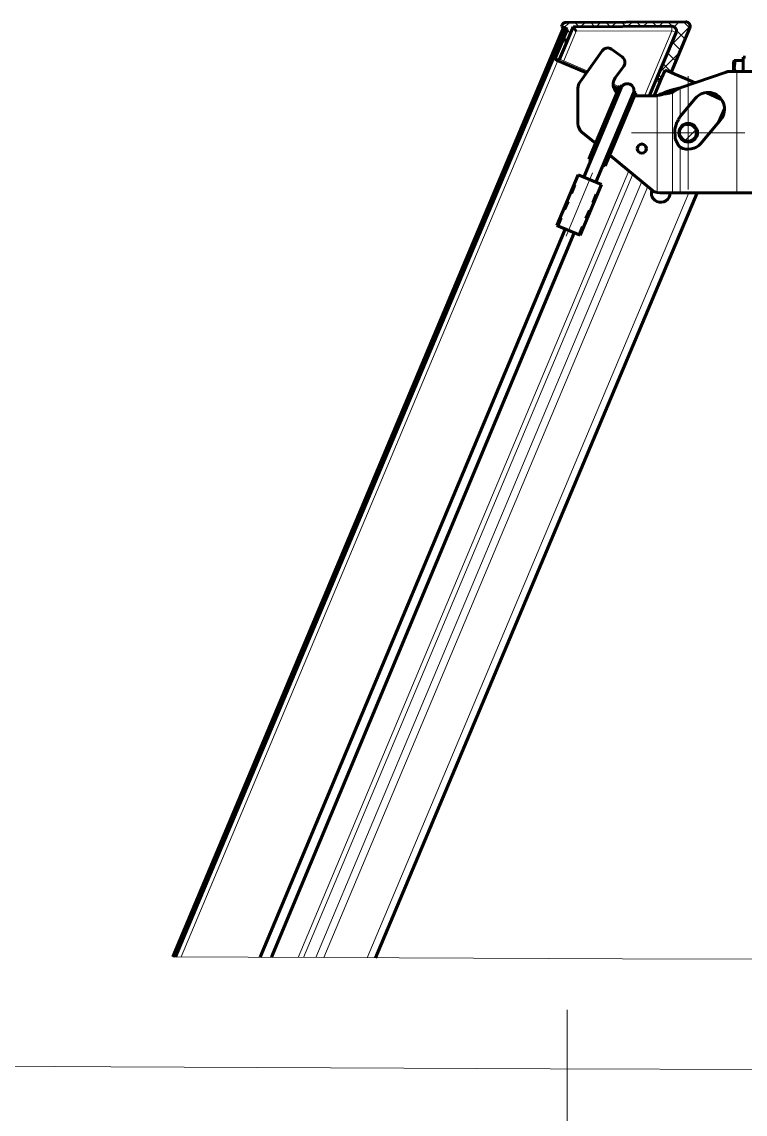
# Model space of a CAD drawing. Header units: millimetres. Extents: x 0 to 594, y 0 to 420.
# Drawn here: x 119.28 to 152.1, y 340.67 to 390.22 of the extents above; entities that cross this region are included whole.
import ezdxf

# ---------------------------------------------------------------- set-up
doc = ezdxf.new("R2010")
doc.units = ezdxf.units.MM
for name, pattern in [('K5LT_AXLED', [19.5, 15, -1.5, 1.5, -1.5]), ('K5LT_BASIC', [0]), ('K5LT_THIN', [0]), ('K5LT_THIN_INCLUDED_TO_HATCHING', [0])]:
    doc.linetypes.add(name, pattern=pattern)
doc.layers.add('LAYER', color=7, linetype='Continuous')
doc.layers.add('Системный слой', color=7, linetype='Continuous')

# ---------------------------------------------------------------- blocks, each defined once
blk = doc.blocks.new('U0')
at = {"layer": 'Системный слой', "color": 30, "linetype": 'K5LT_AXLED', "lineweight": 18, "true_color": 0xff8000}
for p, q in [((144.031, 345.399), (144.031, 342.727)), ((144.031, 342.727), (144.031, 174.657))]:
    blk.add_line(p, q, dxfattribs=at)
blk = doc.blocks.new('U132')
at = {"layer": 'Системный слой', "color": 5, "linetype": 'K5LT_BASIC', "lineweight": 60, "true_color": 0x0000ff}
for start, end in [(0, 180), (180, 0)]:
    blk.add_arc((149.515, 385.192), 0.4, start, end, dxfattribs=at)
blk = doc.blocks.new('U133')
at = {"layer": 'Системный слой', "color": 5, "linetype": 'K5LT_BASIC', "lineweight": 60, "true_color": 0x0000ff}
for start, end in [(0, 180), (180, 0)]:
    blk.add_arc((147.412, 384.472), 0.2, start, end, dxfattribs=at)
blk = doc.blocks.new('U134')
at = {"layer": 'Системный слой', "color": 5, "linetype": 'K5LT_BASIC', "lineweight": 60, "true_color": 0x0000ff}
for start, end in [(0, 180), (180, 0)]:
    blk.add_arc((149.515, 385.192), 0.425, start, end, dxfattribs=at)
blk = doc.blocks.new('U135')
at = {"layer": 'Системный слой', "color": 5, "linetype": 'K5LT_BASIC', "lineweight": 60, "true_color": 0x0000ff}
for p, q in [((151.641, 388.472), (151.604, 388.124)), ((151.604, 388.124), (151.641, 387.972))]:
    blk.add_line(p, q, dxfattribs=at)
blk = doc.blocks.new('U136')
at = {"layer": 'Системный слой', "color": 5, "linetype": 'K5LT_BASIC', "lineweight": 60, "true_color": 0x0000ff}
for p, q in [((148.177, 386.903), (148.17, 386.899)), ((148.187, 386.908), (148.177, 386.903)), ((148.192, 386.91), (148.187, 386.908)), ((148.194, 386.911), (148.192, 386.91)), ((148.196, 386.912), (148.194, 386.911)), ((148.204, 386.916), (148.196, 386.912)), ((148.196, 386.912), (148.196, 386.912)), ((148.213, 386.921), (148.204, 386.916)), ((148.218, 386.923), (148.213, 386.921)), ((148.22, 386.924), (148.218, 386.923)), ((148.222, 386.925), (148.22, 386.924)), ((148.23, 386.929), (148.222, 386.925)), ((148.222, 386.925), (148.222, 386.925)), ((148.239, 386.934), (148.23, 386.929)), ((148.244, 386.936), (148.239, 386.934)), ((148.246, 386.938), (148.244, 386.936)), ((148.247, 386.938), (148.246, 386.938)), ((148.248, 386.938), (148.247, 386.938)), ((148.273, 386.952), (148.248, 386.938))]:
    blk.add_line(p, q, dxfattribs=at)
blk = doc.blocks.new('U137')
at = {"layer": 'Системный слой', "color": 5, "linetype": 'K5LT_BASIC', "lineweight": 60, "true_color": 0x0000ff}
for start, end in [(0, 180), (180, 0)]:
    blk.add_arc((147.412, 384.472), 0.21, start, end, dxfattribs=at)
blk = doc.blocks.new('U138')
at = {"layer": 'Системный слой', "color": 5, "linetype": 'K5LT_BASIC', "lineweight": 60, "true_color": 0x0000ff}
for p, q in [((148.476, 387.032), (148.461, 387.025)), ((148.491, 387.039), (148.476, 387.032)), ((148.499, 387.042), (148.491, 387.039)), ((148.503, 387.044), (148.499, 387.042)), ((148.505, 387.045), (148.503, 387.044)), ((148.506, 387.045), (148.505, 387.045)), ((148.524, 387.052), (148.506, 387.045)), ((148.542, 387.059), (148.524, 387.052)), ((148.551, 387.063), (148.542, 387.059)), ((148.555, 387.064), (148.551, 387.063)), ((148.558, 387.065), (148.555, 387.064)), ((148.559, 387.066), (148.558, 387.065)), ((148.579, 387.073), (148.559, 387.066)), ((148.599, 387.08), (148.579, 387.073)), ((148.609, 387.083), (148.599, 387.08)), ((148.614, 387.085), (148.609, 387.083)), ((148.617, 387.086), (148.614, 387.085)), ((148.618, 387.086), (148.617, 387.086)), ((148.64, 387.093), (148.618, 387.086)), ((148.662, 387.1), (148.64, 387.093)), ((148.673, 387.103), (148.662, 387.1)), ((148.679, 387.105), (148.673, 387.103)), ((148.682, 387.106), (148.679, 387.105)), ((148.683, 387.106), (148.682, 387.106)), ((148.707, 387.114), (148.683, 387.106)), ((148.731, 387.121), (148.707, 387.114)), ((148.743, 387.124), (148.731, 387.121)), ((148.749, 387.126), (148.743, 387.124)), ((148.752, 387.127), (148.749, 387.126)), ((148.753, 387.127), (148.752, 387.127)), ((148.779, 387.134), (148.753, 387.127)), ((148.804, 387.141), (148.779, 387.134)), ((148.817, 387.144), (148.804, 387.141)), ((148.823, 387.146), (148.817, 387.144)), ((148.826, 387.147), (148.823, 387.146)), ((148.828, 387.147), (148.826, 387.147)), ((148.854, 387.154), (148.828, 387.147)), ((148.881, 387.161), (148.854, 387.154)), ((148.894, 387.165), (148.881, 387.161)), ((148.901, 387.167), (148.894, 387.165)), ((148.904, 387.167), (148.901, 387.167)), ((148.906, 387.168), (148.904, 387.167)), ((148.933, 387.175), (148.906, 387.168)), ((148.96, 387.182), (148.933, 387.175)), ((148.974, 387.185), (148.96, 387.182)), ((148.981, 387.187), (148.974, 387.185)), ((148.985, 387.188), (148.981, 387.187)), ((148.987, 387.188), (148.985, 387.188)), ((149.013, 387.195), (148.987, 387.188)), ((149.042, 387.202), (149.013, 387.195)), ((149.057, 387.206), (149.042, 387.202)), ((149.064, 387.207), (149.057, 387.206)), ((149.068, 387.208), (149.064, 387.207)), ((149.069, 387.209), (149.068, 387.208)), ((149.09, 387.214), (149.069, 387.209)), ((149.112, 387.219), (149.09, 387.214)), ((149.154, 387.229), (149.112, 387.219))]:
    blk.add_line(p, q, dxfattribs=at)
blk = doc.blocks.new('U139')
at = {"layer": 'Системный слой', "color": 5, "linetype": 'K5LT_BASIC', "lineweight": 60, "true_color": 0x0000ff}
for p, q in [((149.014, 385.688), (149.006, 385.672)), ((149.025, 385.706), (149.014, 385.688)), ((149.03, 385.715), (149.025, 385.706)), ((149.032, 385.72), (149.03, 385.715)), ((149.034, 385.722), (149.032, 385.72)), ((149.043, 385.739), (149.034, 385.723)), ((149.034, 385.723), (149.034, 385.722)), ((149.053, 385.758), (149.043, 385.739)), ((149.059, 385.767), (149.053, 385.758)), ((149.061, 385.772), (149.059, 385.767)), ((149.063, 385.774), (149.061, 385.772)), ((149.072, 385.789), (149.063, 385.775)), ((149.063, 385.775), (149.063, 385.774)), ((149.083, 385.809), (149.072, 385.789)), ((149.088, 385.818), (149.083, 385.809)), ((149.091, 385.823), (149.088, 385.818)), ((149.092, 385.826), (149.091, 385.823)), ((149.093, 385.827), (149.092, 385.826)), ((149.108, 385.852), (149.093, 385.827)), ((149.154, 385.931), (149.108, 385.852))]:
    blk.add_line(p, q, dxfattribs=at)
blk = doc.blocks.new('U140')
at = {"layer": 'Системный слой', "color": 5, "linetype": 'K5LT_BASIC', "lineweight": 60, "true_color": 0x0000ff}
for p, q in [((148.241, 386.903), (148.226, 386.899)), ((148.26, 386.908), (148.241, 386.903)), ((148.269, 386.91), (148.26, 386.908)), ((148.274, 386.911), (148.269, 386.91)), ((148.276, 386.912), (148.274, 386.911)), ((148.278, 386.912), (148.276, 386.912)), ((148.294, 386.916), (148.278, 386.912)), ((148.312, 386.921), (148.294, 386.916)), ((148.322, 386.923), (148.312, 386.921)), ((148.326, 386.924), (148.322, 386.923)), ((148.328, 386.925), (148.326, 386.924)), ((148.33, 386.925), (148.328, 386.925)), ((148.346, 386.93), (148.33, 386.925)), ((148.364, 386.934), (148.346, 386.93)), ((148.373, 386.936), (148.364, 386.934)), ((148.377, 386.938), (148.373, 386.936)), ((148.379, 386.938), (148.377, 386.938)), ((148.381, 386.938), (148.379, 386.938)), ((148.431, 386.952), (148.381, 386.938))]:
    blk.add_line(p, q, dxfattribs=at)
blk = doc.blocks.new('U141')
at = {"layer": 'Системный слой', "color": 5, "linetype": 'K5LT_BASIC', "lineweight": 60, "true_color": 0x0000ff}
for p, q in [((148.815, 387.032), (148.808, 387.025)), ((148.822, 387.039), (148.815, 387.032)), ((148.826, 387.042), (148.822, 387.039)), ((148.829, 387.044), (148.826, 387.042)), ((148.83, 387.045), (148.829, 387.044)), ((148.839, 387.052), (148.83, 387.045)), ((148.83, 387.045), (148.83, 387.045)), ((148.848, 387.059), (148.839, 387.052)), ((148.852, 387.063), (148.848, 387.059)), ((148.855, 387.064), (148.852, 387.063)), ((148.856, 387.065), (148.855, 387.064)), ((148.866, 387.073), (148.856, 387.066)), ((148.856, 387.066), (148.856, 387.065)), ((148.876, 387.08), (148.866, 387.073)), ((148.881, 387.083), (148.876, 387.08)), ((148.884, 387.085), (148.881, 387.083)), ((148.885, 387.086), (148.884, 387.085)), ((148.886, 387.086), (148.885, 387.086)), ((148.897, 387.093), (148.886, 387.086)), ((148.908, 387.1), (148.897, 387.093)), ((148.913, 387.103), (148.908, 387.1)), ((148.916, 387.105), (148.913, 387.103)), ((148.918, 387.106), (148.916, 387.105)), ((148.93, 387.113), (148.918, 387.106)), ((148.918, 387.106), (148.918, 387.106)), ((148.942, 387.12), (148.93, 387.113)), ((148.948, 387.124), (148.942, 387.12)), ((148.951, 387.126), (148.948, 387.124)), ((148.953, 387.127), (148.951, 387.126)), ((148.954, 387.127), (148.953, 387.127)), ((148.966, 387.134), (148.954, 387.127)), ((148.979, 387.141), (148.966, 387.134)), ((148.985, 387.144), (148.979, 387.141)), ((148.988, 387.146), (148.985, 387.144)), ((148.99, 387.147), (148.988, 387.146)), ((148.991, 387.147), (148.99, 387.147)), ((149.003, 387.154), (148.991, 387.147)), ((149.017, 387.161), (149.003, 387.154)), ((149.024, 387.165), (149.017, 387.161)), ((149.027, 387.167), (149.024, 387.165)), ((149.029, 387.167), (149.027, 387.167)), ((149.03, 387.168), (149.029, 387.167)), ((149.043, 387.174), (149.03, 387.168)), ((149.057, 387.182), (149.043, 387.174)), ((149.064, 387.185), (149.057, 387.182)), ((149.068, 387.187), (149.064, 387.185)), ((149.069, 387.188), (149.068, 387.187)), ((149.07, 387.188), (149.069, 387.188)), ((149.082, 387.194), (149.07, 387.188)), ((149.097, 387.202), (149.082, 387.194)), ((149.105, 387.205), (149.097, 387.202)), ((149.109, 387.207), (149.105, 387.205)), ((149.111, 387.208), (149.109, 387.207)), ((149.112, 387.209), (149.111, 387.208)), ((149.154, 387.229), (149.112, 387.209))]:
    blk.add_line(p, q, dxfattribs=at)
blk = doc.blocks.new('U142')
at = {"layer": 'Системный слой', "color": 5, "linetype": 'K5LT_BASIC', "lineweight": 60, "true_color": 0x0000ff}
for p, q in [((149.006, 385.672), (148.911, 385.359)), ((148.911, 385.359), (148.931, 384.915)), ((148.931, 384.915), (149.073, 384.613)), ((149.073, 384.613), (149.154, 384.535))]:
    blk.add_line(p, q, dxfattribs=at)
blk = doc.blocks.new('U143')
at = {"layer": 'Системный слой', "color": 5, "linetype": 'K5LT_BASIC', "lineweight": 60, "true_color": 0x0000ff}
for p, q in [((148.707, 387), (148.724, 387.004)), ((148.724, 387.004), (148.725, 387.004)), ((148.725, 387.004), (148.727, 387.005)), ((148.727, 387.005), (148.73, 387.006)), ((148.73, 387.006), (148.738, 387.007)), ((148.738, 387.007), (148.753, 387.011)), ((148.753, 387.011), (148.768, 387.014)), ((148.768, 387.014), (148.769, 387.015)), ((148.769, 387.015), (148.771, 387.015)), ((148.771, 387.015), (148.775, 387.016)), ((148.775, 387.016), (148.781, 387.018)), ((148.781, 387.018), (148.795, 387.021)), ((148.795, 387.021), (148.808, 387.025)), ((148.431, 386.952), (148.497, 386.962)), ((148.497, 386.962), (148.499, 386.962)), ((148.499, 386.962), (148.501, 386.963)), ((148.501, 386.963), (148.507, 386.964)), ((148.507, 386.964), (148.518, 386.965)), ((148.518, 386.965), (148.539, 386.969)), ((148.539, 386.969), (148.56, 386.973)), ((148.56, 386.973), (148.561, 386.973)), ((148.561, 386.973), (148.564, 386.973)), ((148.564, 386.973), (148.569, 386.974)), ((148.569, 386.974), (148.579, 386.976)), ((148.579, 386.976), (148.599, 386.979)), ((148.599, 386.979), (148.619, 386.983)), ((148.619, 386.983), (148.62, 386.983)), ((148.62, 386.983), (148.623, 386.984)), ((148.623, 386.984), (148.627, 386.985)), ((148.627, 386.985), (148.637, 386.986)), ((148.637, 386.986), (148.655, 386.99)), ((148.655, 386.99), (148.674, 386.994)), ((148.674, 386.994), (148.675, 386.994)), ((148.675, 386.994), (148.677, 386.994)), ((148.677, 386.994), (148.681, 386.995)), ((148.681, 386.995), (148.69, 386.997)), ((148.69, 386.997), (148.707, 387))]:
    blk.add_line(p, q, dxfattribs=at)
blk = doc.blocks.new('U144')
at = {"layer": 'Системный слой', "color": 5, "linetype": 'K5LT_BASIC', "lineweight": 60, "true_color": 0x0000ff}
for p, q in [((148.415, 387.002), (148.411, 387)), ((148.417, 387.003), (148.415, 387.002)), ((148.418, 387.004), (148.417, 387.003)), ((148.419, 387.004), (148.418, 387.004)), ((148.427, 387.007), (148.419, 387.004)), ((148.434, 387.011), (148.427, 387.007)), ((148.438, 387.013), (148.434, 387.011)), ((148.44, 387.014), (148.438, 387.013)), ((148.441, 387.014), (148.44, 387.014)), ((148.461, 387.025), (148.441, 387.014)), ((148.441, 387.014), (148.441, 387.014)), ((148.283, 386.955), (148.273, 386.952)), ((148.295, 386.959), (148.283, 386.955)), ((148.3, 386.96), (148.295, 386.959)), ((148.303, 386.961), (148.3, 386.96)), ((148.305, 386.962), (148.303, 386.961)), ((148.316, 386.965), (148.305, 386.962)), ((148.305, 386.962), (148.305, 386.962)), ((148.327, 386.969), (148.316, 386.965)), ((148.332, 386.971), (148.327, 386.969)), ((148.335, 386.972), (148.332, 386.971)), ((148.336, 386.972), (148.335, 386.972)), ((148.337, 386.972), (148.336, 386.972)), ((148.347, 386.976), (148.337, 386.972)), ((148.357, 386.98), (148.347, 386.976)), ((148.362, 386.981), (148.357, 386.98)), ((148.364, 386.982), (148.362, 386.981)), ((148.366, 386.983), (148.364, 386.982)), ((148.376, 386.986), (148.366, 386.983)), ((148.366, 386.983), (148.366, 386.983)), ((148.385, 386.99), (148.376, 386.986)), ((148.39, 386.992), (148.385, 386.99)), ((148.392, 386.993), (148.39, 386.992)), ((148.393, 386.993), (148.392, 386.993)), ((148.394, 386.993), (148.393, 386.993)), ((148.402, 386.997), (148.394, 386.993)), ((148.411, 387), (148.402, 386.997))]:
    blk.add_line(p, q, dxfattribs=at)
blk = doc.blocks.new('U147')
at = {"layer": 'Системный слой', "color": 5, "linetype": 'K5LT_BASIC', "lineweight": 60, "true_color": 0x0000ff}
for p, q in [((144.521, 383.29), (143.552, 380.986)), ((145.581, 382.845), (144.521, 383.29)), ((144.612, 380.54), (145.581, 382.845)), ((143.552, 380.986), (144.612, 380.54))]:
    blk.add_line(p, q, dxfattribs=at)
blk = doc.blocks.new('U210')
at = {"layer": 'Системный слой', "color": 30, "linetype": 'K5LT_AXLED', "lineweight": 18, "true_color": 0xff8000}
for q in [(149.515, 387.762), (146.945, 385.192), (149.515, 382.622), (152.085, 385.192)]:
    blk.add_line((149.515, 385.192), q, dxfattribs=at)
blk = doc.blocks.new('U215')
at = {"layer": 'Системный слой', "color": 30, "linetype": 'K5LT_AXLED', "lineweight": 18, "true_color": 0xff8000}
for q in [(149.515, 387.762), (146.945, 385.192), (149.515, 382.622), (152.085, 385.192)]:
    blk.add_line((149.515, 385.192), q, dxfattribs=at)
blk = doc.blocks.new('U316')
at = {"layer": 'Системный слой', "color": 7, "linetype": 'K5LT_THIN', "lineweight": 18}
blk.add_line((149.542, 382.472), (134.953, 347.766), dxfattribs=at)
blk = doc.blocks.new('U317')
at = {"layer": 'Системный слой', "color": 5, "linetype": 'K5LT_BASIC', "lineweight": 60, "true_color": 0x0000ff}
blk.add_line((149.922, 382.472), (135.332, 347.764), dxfattribs=at)
blk = doc.blocks.new('U318')
at = {"layer": 'Системный слой', "color": 5, "linetype": 'K5LT_BASIC', "lineweight": 60, "true_color": 0x0000ff}
blk.add_line((126.26, 347.808), (143.965, 389.927), dxfattribs=at)
blk = doc.blocks.new('U319')
at = {"layer": 'Системный слой', "color": 5, "linetype": 'K5LT_BASIC', "lineweight": 60, "true_color": 0x0000ff}
blk.add_line((143.854, 389.974), (126.13, 347.808), dxfattribs=at)
blk = doc.blocks.new('U320')
at = {"layer": 'Системный слой', "color": 7, "linetype": 'K5LT_THIN', "lineweight": 18}
blk.add_line((144.173, 389.828), (126.509, 347.806), dxfattribs=at)
blk = doc.blocks.new('U321')
at = {"layer": 'Системный слой', "color": 7, "linetype": 'K5LT_THIN', "lineweight": 18}
blk.add_line((147.408, 382.975), (132.613, 347.777), dxfattribs=at)
blk = doc.blocks.new('U322')
at = {"layer": 'Системный слой', "color": 7, "linetype": 'K5LT_THIN', "lineweight": 18}
blk.add_line((147.683, 382.747), (132.983, 347.775), dxfattribs=at)
blk = doc.blocks.new('U315')
at = {"layer": 'Системный слой', "color": 7, "linetype": 'K5LT_THIN', "lineweight": 18}
for p, q in [((147.4, 384.273), (147.396, 384.263)), ((146.816, 383.465), (131.817, 347.781)), ((146.997, 383.315), (132.06, 347.78))]:
    blk.add_line(p, q, dxfattribs=at)
at = {"layer": 'Системный слой'}
for name in ['U318', 'U319', 'U320', 'U321', 'U322', 'U316', 'U317']:
    blk.add_blockref(name, (0, 0), dxfattribs=at)
blk = doc.blocks.new('U323')
at = {"layer": 'Системный слой'}
h = blk.add_hatch(dxfattribs=at)
h.set_pattern_fill('Неметалл', angle=45, style=0, pattern_type=0)
h.set_pattern_definition([(45, (0, 0), (-0.3535534, 0.3535534), []), (135, (0, 0), (-0.3535534, -0.3535534), [])])
h.paths.add_polyline_path([(143.884, 389.527), (143.883, 389.451), (143.937, 389.396), (144.014, 389.396), (144.068, 389.45), (144.299, 389.999), (144.308, 389.999), (144.312, 389.999), (148.779, 390.02), (148.92, 389.962), (148.98, 389.821), (148.964, 389.743), (148.124, 387.745), (148.124, 387.668), (148.178, 387.614), (148.254, 387.614), (148.309, 387.667), (148.464, 388.036), (148.74, 387.92), (149.592, 389.946), (149.593, 390.099), (149.485, 390.208), (149.406, 390.223), (143.972, 390.197), (143.815, 390.121), (143.788, 390.075), (143.762, 390.012), (144.039, 389.896)])
at = {"layer": 'Системный слой', "color": 5, "linetype": 'K5LT_BASIC', "lineweight": 60, "true_color": 0x0000ff}
for p, q in [((143.788, 390.075), (143.762, 390.012)), ((143.762, 390.012), (144.039, 389.896)), ((149.406, 390.223), (143.972, 390.197)), ((144.068, 389.45), (144.299, 389.999)), ((144.308, 389.985), (144.299, 389.999)), ((144.299, 389.999), (144.308, 389.999)), ((144.312, 389.979), (144.308, 389.985)), ((144.312, 389.999), (148.779, 390.02)), ((144.312, 389.979), (144.432, 389.8)), ((143.884, 389.527), (143.806, 389.343)), ((143.854, 389.974), (143.965, 389.927)), ((144.039, 389.896), (143.884, 389.527)), ((148.964, 389.743), (148.124, 387.745)), ((148.74, 387.92), (149.592, 389.946)), ((143.496, 388.606), (143.806, 389.343)), ((143.991, 389.266), (143.681, 388.528)), ((143.991, 389.266), (144.068, 389.45)), ((143.55, 388.475), (143.826, 388.358)), ((143.826, 388.358), (144.896, 387.909)), ((148.309, 387.667), (148.464, 388.036)), ((148.464, 388.036), (148.74, 387.92)), ((147.751, 386.857), (148.047, 387.561)), ((148.124, 387.745), (148.047, 387.561)), ((148.231, 387.483), (148.309, 387.667)), ((148.74, 387.92), (148.904, 387.851)), ((148.904, 387.851), (149.374, 387.653)), ((149.374, 387.653), (149.69, 387.521)), ((149.69, 387.521), (149.83, 387.462)), ((148.231, 387.483), (147.971, 386.864))]:
    blk.add_line(p, q, dxfattribs=at)
at = {"layer": 'Системный слой', "color": 7, "linetype": 'K5LT_THIN', "lineweight": 18}
for p, q in [((144.308, 389.985), (144.308, 389.999)), ((144.312, 389.979), (144.312, 389.999)), ((148.779, 390.02), (148.78, 389.82)), ((144.432, 389.8), (143.865, 388.451)), ((144.432, 389.8), (148.78, 389.82)), ((148.78, 389.82), (147.552, 386.901)), ((148.78, 389.82), (148.964, 389.743)), ((143.991, 389.266), (143.806, 389.343)), ((143.496, 388.606), (143.681, 388.528)), ((143.681, 388.528), (143.865, 388.451)), ((143.826, 388.358), (143.865, 388.451)), ((143.865, 388.451), (144.956, 387.992)), ((148.231, 387.483), (148.047, 387.561)), ((147.422, 386.955), (147.423, 386.955)), ((147.552, 386.901), (147.541, 386.872))]:
    blk.add_line(p, q, dxfattribs=at)
at = {"layer": 'Системный слой', "color": 5, "linetype": 'K5LT_BASIC', "lineweight": 60, "true_color": 0x0000ff}
for centre, radius, start, end in [((143.973, 389.997), 0.2, 90.2712, 157.2008), ((144.313, 389.799), 0.2, 90.2712, 91.5497), ((148.78, 389.82), 0.2, 337.2008, 90.2712), ((149.407, 390.023), 0.2, 337.2008, 90.2712), ((143.976, 389.489), 0.1, 157.2008, 337.2008), ((143.588, 388.567), 0.1, 157.2008, 337.2008), ((148.216, 387.706), 0.1, 157.2008, 337.2008)]:
    blk.add_arc(centre, radius, start, end, dxfattribs=at)
blk = doc.blocks.new('U326')
at = {"layer": 'Системный слой', "color": 5, "linetype": 'K5LT_BASIC', "lineweight": 60, "true_color": 0x0000ff}
for p, q in [((145.008, 383.997), (146.406, 387.323)), ((145.081, 383.966), (146.479, 387.292)), ((145.671, 383.718), (147.069, 387.044)), ((145.745, 383.687), (147.143, 387.013)), ((146.406, 387.323), (146.479, 387.292)), ((147.069, 387.044), (147.143, 387.013)), ((145.081, 383.966), (145.131, 384.032)), ((145.008, 383.997), (145.081, 383.966)), ((145.081, 383.966), (145.1, 383.958)), ((145.653, 383.726), (145.671, 383.718)), ((145.671, 383.718), (145.684, 383.799)), ((145.671, 383.718), (145.745, 383.687))]:
    blk.add_line(p, q, dxfattribs=at)
for start, end in [(150.4905, 178.6007), (315.8061, 343.9163)]:
    blk.add_arc((146.76, 387.134), 0.322, start, end, dxfattribs=at)
blk = doc.blocks.new('U543')
at = {"layer": 'LAYER', "color": 7, "linetype": 'K5LT_THIN_INCLUDED_TO_HATCHING', "lineweight": 18}
for p, q in [((123.316, 342.823), (113.351, 342.878)), ((133.281, 342.773), (123.316, 342.823)), ((143.245, 342.73), (133.281, 342.773)), ((153.21, 342.694), (143.245, 342.73))]:
    blk.add_line(p, q, dxfattribs=at)
blk = doc.blocks.new('U544')
at = {"layer": 'LAYER', "color": 7, "linetype": 'K5LT_THIN_INCLUDED_TO_HATCHING', "lineweight": 18}
for p, q in [((126.13, 347.808), (136.403, 347.759)), ((136.403, 347.759), (146.538, 347.718)), ((146.538, 347.718), (156.674, 347.684))]:
    blk.add_line(p, q, dxfattribs=at)

msp = doc.modelspace()

# ---------------------------------------------------------------- hatches: boundary and pattern name
at = {"layer": 'Системный слой'}
h = msp.add_hatch(dxfattribs=at)
h.set_pattern_fill('Металл', angle=45, style=0, pattern_type=0)
h.set_pattern_definition([(45, (0, 0), (-0.3535534, 0.3535534), [])])
h.paths.add_polyline_path([(149.5147, 385.59223), (149.2774, 385.51423), (149.13264, 385.31065), (149.13688, 385.06088), (149.28848, 384.86234), (149.52831, 384.79246), (149.76283, 384.87848), (149.90058, 385.08687), (149.88784, 385.33634), (149.72958, 385.52961)])

# ---------------------------------------------------------------- linework, layer by layer
at = {"layer": 'Системный слой', "color": 5, "linetype": 'K5LT_BASIC', "lineweight": 60, "true_color": 0x0000ff}
for p, q in [((145.61102, 388.91304), (144.60731, 387.50241)), ((146.51826, 388.63569), (146.02939, 388.98355)), ((152.11471, 388.62223), (152.01471, 388.62223)), ((152.01471, 388.62223), (152.01471, 388.29723)), ((146.20458, 387.67739), (146.58877, 388.21733)), ((151.59646, 388.47223), (151.56471, 388.41723)), ((151.56471, 387.97223), (151.56471, 388.41723)), ((151.59646, 388.47223), (151.64112, 388.47223)), ((152.01471, 388.47223), (151.64112, 388.47223)), ((152.01471, 388.29723), (152.01471, 387.97223)), ((151.2357, 387.94507), (149.15394, 387.22946)), ((151.71471, 387.97223), (151.39824, 387.97223)), ((152.51471, 387.97223), (151.71471, 387.97223)), ((144.5147, 387.21253), (144.5147, 385.60727)), ((144.77422, 383.18387), (146.47455, 387.22946)), ((146.12153, 387.29026), (146.34565, 387.18798)), ((148.46112, 387.02485), (148.80753, 387.02485)), ((150.33203, 387.01766), (150.98184, 386.72112)), ((145.32736, 382.9514), (147.02768, 386.99698)), ((148.03117, 386.87223), (147.0809, 386.87223)), ((148.17012, 386.89938), (148.1147, 386.87925)), ((148.1147, 386.87925), (148.22554, 386.89938)), ((148.27279, 386.95161), (148.43087, 386.95161)), ((149.83854, 386.75236), (149.15394, 385.93084)), ((150.98184, 386.72112), (151.03196, 386.69825)), ((151.16468, 386.27873), (150.88418, 385.66406)), ((150.09087, 384.71209), (150.99087, 385.79209)), ((144.6957, 385.22226), (145.30892, 384.71416)), ((145.95256, 384.18086), (147.87592, 382.58722)), ((144.21808, 382.44135), (144.37307, 382.81011)), ((144.37307, 382.81011), (144.32697, 382.82948)), ((143.90812, 381.70384), (144.0631, 382.0726)), ((144.01701, 382.09197), (144.0631, 382.0726)), ((144.17199, 382.46073), (144.21808, 382.44135)), ((145.18607, 382.03452), (145.34105, 382.40327)), ((145.38714, 382.3839), (145.34105, 382.40327)), ((148.22725, 382.47223), (148.1147, 382.4787)), ((148.22725, 382.47223), (148.80753, 382.47223)), ((148.80753, 382.47223), (149.15394, 382.47223)), ((149.15394, 382.47223), (151.71471, 382.47223)), ((151.71471, 382.47223), (152.51471, 382.47223)), ((143.86202, 381.72322), (143.90812, 381.70384)), ((144.8761, 381.29701), (145.03108, 381.66577)), ((145.07718, 381.64639), (145.03108, 381.66577)), ((145.23216, 382.01515), (145.18607, 382.03452)), ((143.59815, 380.96634), (143.75313, 381.33509)), ((143.75313, 381.33509), (143.70704, 381.35446)), ((144.92219, 381.27764), (144.8761, 381.29701)), ((143.9404, 380.82249), (130.09584, 347.78928)), ((130.61217, 347.78681), (144.34762, 380.65134)), ((144.56613, 380.5595), (144.72111, 380.92826)), ((144.72111, 380.92826), (144.76721, 380.90888))]:
    msp.add_line(p, q, dxfattribs=at)
at = {"layer": 'Системный слой', "color": 7, "linetype": 'K5LT_THIN', "lineweight": 18}
for p, q in [((151.71471, 387.97223), (151.71471, 382.47223)), ((146.11226, 387.40441), (146.38708, 387.279)), ((146.45855, 387.24638), (146.47806, 387.23748)), ((148.80753, 382.47223), (148.80753, 387.02485)), ((149.15394, 385.93084), (149.15394, 387.22946)), ((147.0421, 386.98009), (147.04338, 386.9795)), ((147.11488, 386.94687), (147.171, 386.92126)), ((147.171, 386.92126), (147.14863, 386.87223)), ((147.171, 386.92126), (147.27846, 386.87223)), ((148.1147, 382.4787), (148.1147, 386.87925)), ((148.22554, 386.89938), (148.17012, 386.89938)), ((149.15394, 382.47223), (149.15394, 384.5347))]:
    msp.add_line(p, q, dxfattribs=at)
at = {"layer": 'Системный слой', "color": 30, "linetype": 'K5LT_AXLED', "lineweight": 18, "true_color": 0xff8000}
msp.add_line((143.97339, 380.50418), (145.17778, 383.36979), dxfattribs=at)
at = {"layer": 'Системный слой', "color": 5, "linetype": 'K5LT_BASIC', "lineweight": 60, "true_color": 0x0000ff}
for centre, radius, start, end in [((145.85546, 388.73911), 0.3, 54.566686, 144.566686), ((146.34434, 388.39126), 0.3, 324.566686, 54.566686), ((145.0147, 387.21253), 0.5, 144.566686, 180), ((146.61198, 387.38751), 0.5, 144.566686, 227.879253), ((151.39824, 387.47223), 0.5, 90, 108.970408), ((146.75111, 387.11322), 0.3, 337.203415, 157.203415), ((150.41471, 386.27223), 0.75, 320.194429, 140.194429), ((148.03117, 387.37223), 0.5, 270, 279.617922), ((145.0147, 385.60727), 0.5, 180, 230.355825), ((149.5147, 385.19223), 0.75, 241.247566, 320.194429), ((148.26925, 382.46297), 0.425, 161.785167, 245.471045), ((148.19493, 382.97223), 0.5, 230.355825, 260.766537), ((148.26925, 382.46297), 0.425, 245.471045, 1.247766)]:
    msp.add_arc(centre, radius, start, end, dxfattribs=at)
at = {"layer": 'Системный слой', "color": 7, "linetype": 'K5LT_THIN', "lineweight": 18}
msp.add_arc((149.5147, 385.19223), 0.33234, 200, 110, dxfattribs=at)

# ---------------------------------------------------------------- block references
at = {"layer": 'Системный слой'}
for name in ['U323', 'U315', 'U135', 'U210', 'U215', 'U326', 'U144', 'U143', 'U138', 'U141', 'U136', 'U140', 'U142', 'U139', 'U134', 'U132', 'U137', 'U133', 'U147', 'U544', 'U0', 'U543']:
    msp.add_blockref(name, (0, 0), dxfattribs=at)

doc.saveas('drawing.dxf')
